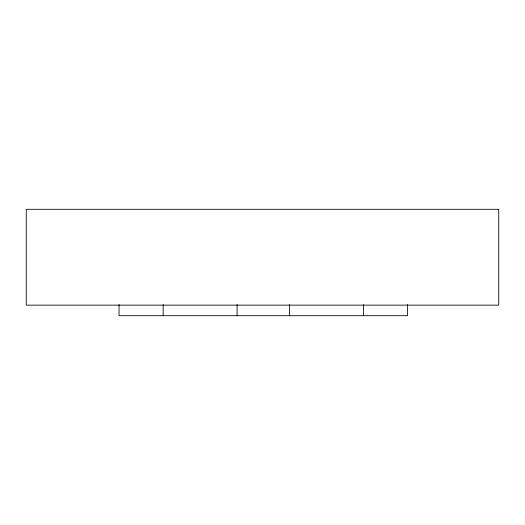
<?xml version="1.0" encoding="UTF-8"?>
<svg xmlns="http://www.w3.org/2000/svg" width="525" height="525" viewBox="0 0 525 525"><rect width="100%" height="100%" fill="white"/><g stroke="black" fill="none" stroke-linecap="round" stroke-linejoin="round"><path stroke-width="0.79" d="M407.538 304.5L407.538 315.696L119.044 315.696L119.044 304.5M363.425 304.5L363.425 315.696M289.597 304.5L289.597 315.696M237.083 304.5L237.083 315.696M163.157 304.5L163.157 315.696M498.75 209.304L26.25 209.304L26.25 305.143L498.75 305.143L498.75 209.304"/></g></svg>
